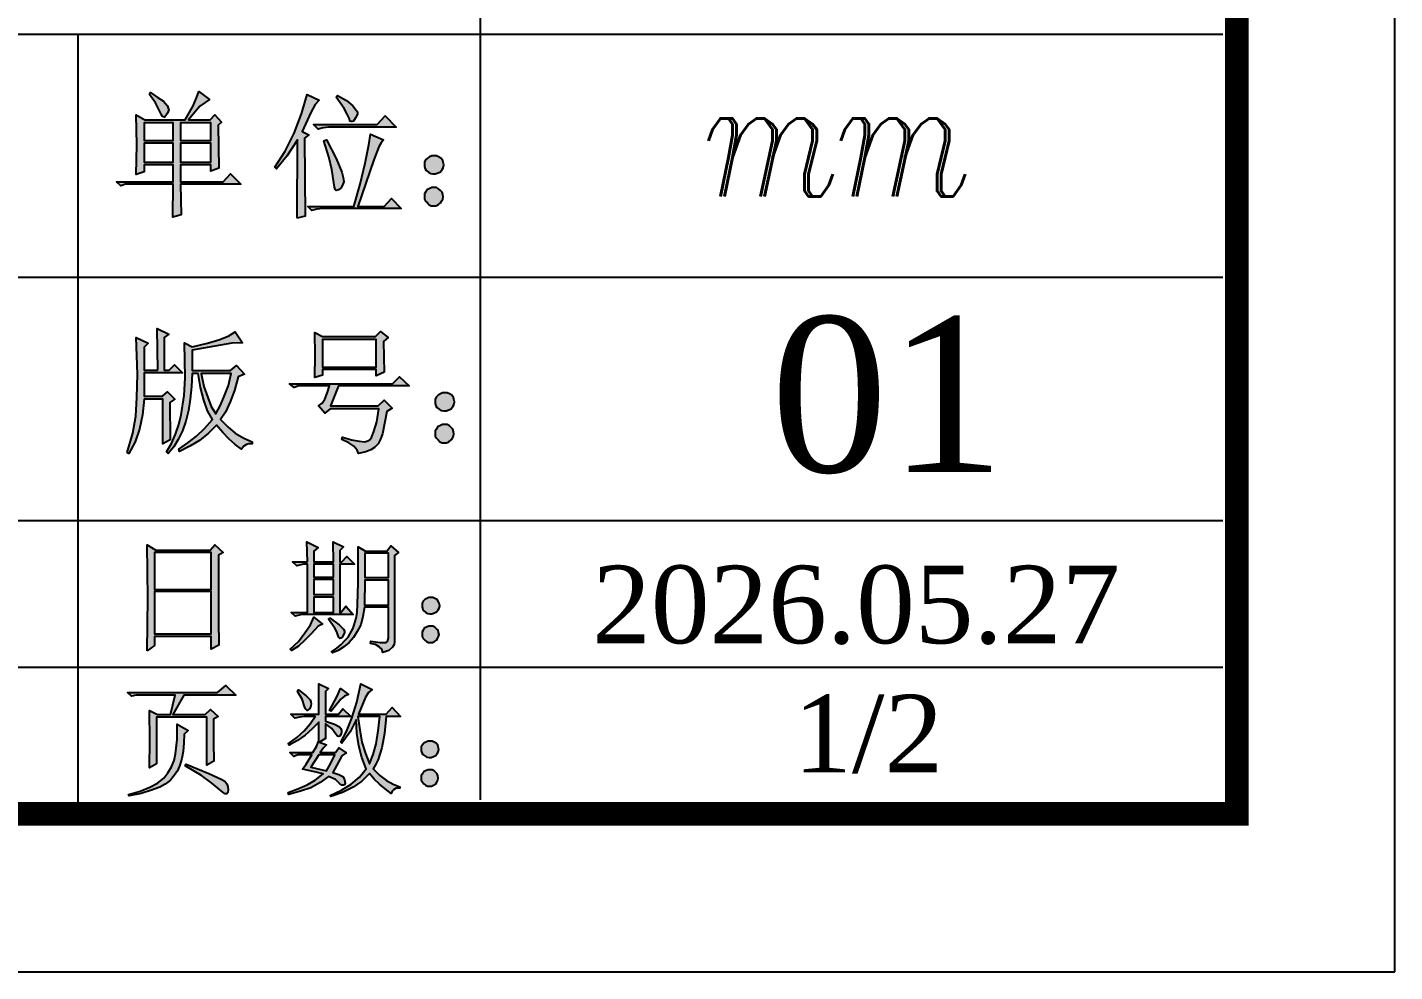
# Model space of a CAD drawing. Header units: inches. Extents: x 782 to 1065, y -130 to 27.
# Drawn here: x 905.37 to 920.26, y -129.82 to -119.54 of the extents above; entities that cross this region are included whole.
import ezdxf

# ---------------------------------------------------------------- set-up
doc = ezdxf.new("R2010")
doc.units = ezdxf.units.IN
doc.header["$LTSCALE"] = 3
doc.header["$MEASUREMENT"] = 0
doc.layers.add('K', color=92, linetype='Continuous')
doc.styles.add('ITALICC', font='italicc', dxfattribs={"width": 0.8, "height": 1})
doc.styles.get("Standard").update_dxf_attribs({"font": 'romant.shx'})

msp = doc.modelspace()

# ---------------------------------------------------------------- hatches: boundary and pattern name
at = {"layer": 'K'}
h = msp.add_hatch(color=256, dxfattribs=at)
h.paths.add_polyline_path([(906.696, -120.266), (906.708, -120.247), (906.782, -120.297), (906.851, -120.34), (906.894, -120.39), (906.9, -120.415), (906.906, -120.433), (906.894, -120.47), (906.869, -120.508), (906.857, -120.514), (906.838, -120.508), (906.826, -120.483), (906.807, -120.446), (906.764, -120.359)], flags=17)
h.paths.add_polyline_path([(907.036, -120.799), (907.036, -121.003), (907.365, -121.003), (907.365, -120.799)], flags=16)
h.paths.add_polyline_path([(906.64, -120.799), (906.64, -121.003), (906.956, -121.003), (906.956, -120.799)], flags=16)
h.paths.add_polyline_path([(907.036, -121.245), (907.043, -121.579), (906.95, -121.604), (906.956, -121.245), (906.435, -121.245), (906.386, -121.263), (906.336, -121.22), (906.956, -121.22), (906.956, -121.034), (906.64, -121.034), (906.64, -121.109), (906.553, -121.139), (906.559, -120.817), (906.553, -120.489), (906.646, -120.545), (907.086, -120.545), (907.173, -120.39), (907.21, -120.303), (907.235, -120.235), (907.352, -120.322), (907.303, -120.353), (907.247, -120.396), (907.123, -120.545), (907.358, -120.545), (907.408, -120.489), (907.482, -120.57), (907.445, -120.601), (907.451, -121.071), (907.365, -121.102), (907.365, -121.034), (907.036, -121.034), (907.036, -121.22), (907.501, -121.22), (907.581, -121.133), (907.693, -121.245)])
h.paths.add_polyline_path([(907.036, -120.576), (907.036, -120.768), (907.365, -120.768), (907.365, -120.576)], flags=16)
h.paths.add_polyline_path([(906.64, -120.576), (906.64, -120.768), (906.956, -120.768), (906.956, -120.576)], flags=16)
h = msp.add_hatch(color=256, dxfattribs=at)
h.paths.add_polyline_path([(908.731, -120.297), (908.744, -120.278), (908.843, -120.334), (908.911, -120.39), (908.948, -120.439), (908.961, -120.458), (908.961, -120.483), (908.942, -120.52), (908.917, -120.557), (908.905, -120.563), (908.892, -120.563), (908.88, -120.557), (908.874, -120.532), (908.849, -120.483), (908.818, -120.421)])
h.paths.add_polyline_path([(909.902, -121.034), (909.896, -121.003), (909.89, -120.985), (909.871, -120.96), (909.846, -120.947), (909.822, -120.935), (909.797, -120.935), (909.772, -120.935), (909.747, -120.947), (909.723, -120.96), (909.704, -120.978), (909.692, -121.003), (909.692, -121.028), (909.692, -121.053), (909.698, -121.078), (909.71, -121.096), (909.735, -121.115), (909.76, -121.127), (909.784, -121.133), (909.809, -121.133), (909.84, -121.121), (909.865, -121.109), (909.884, -121.084), (909.896, -121.065)])
h.paths.add_polyline_path([(909.896, -121.381), (909.89, -121.356), (909.884, -121.332), (909.865, -121.313), (909.846, -121.294), (909.822, -121.282), (909.797, -121.282), (909.772, -121.282), (909.741, -121.294), (909.716, -121.307), (909.704, -121.332), (909.692, -121.35), (909.692, -121.381), (909.692, -121.406), (909.704, -121.431), (909.723, -121.449), (909.741, -121.468), (909.766, -121.48), (909.791, -121.48), (909.815, -121.48), (909.84, -121.468), (909.865, -121.449), (909.877, -121.431), (909.89, -121.406)])
h.paths.add_polyline_path([(909.103, -120.7), (909.246, -120.762), (909.221, -120.793), (909.196, -120.836), (909.14, -120.978), (908.967, -121.486), (909.252, -121.486), (909.332, -121.4), (909.438, -121.511), (908.583, -121.511), (908.521, -121.517), (908.465, -121.53), (908.422, -121.486), (908.923, -121.486), (908.992, -121.245), (909.047, -121.016), (909.084, -120.817)])
h.paths.add_polyline_path([(908.595, -120.774), (908.626, -120.762), (908.731, -120.966), (908.793, -121.115), (908.806, -121.17), (908.812, -121.22), (908.799, -121.257), (908.781, -121.288), (908.756, -121.307), (908.731, -121.313), (908.719, -121.301), (908.713, -121.276), (908.682, -121.084), (908.651, -120.947)], flags=17)
h.paths.add_polyline_path([(908.484, -120.594), (909.177, -120.594), (909.264, -120.501), (909.382, -120.625), (908.645, -120.625), (908.589, -120.632), (908.533, -120.644)])
h.paths.add_polyline_path([(908.304, -121.616), (908.31, -120.762), (908.192, -120.941), (908.081, -121.078), (908.062, -121.059), (908.174, -120.885), (908.273, -120.687), (908.353, -120.477), (908.415, -120.266), (908.545, -120.328), (908.502, -120.378), (908.453, -120.464), (908.36, -120.669), (908.434, -120.706), (908.384, -120.743), (908.391, -121.592)])
h = msp.add_hatch(color=256, dxfattribs=at)
h.paths.add_polyline_path([(907.259, -123.306), (907.29, -123.449), (907.333, -123.567), (907.37, -123.666), (907.42, -123.746), (907.47, -123.653), (907.513, -123.548), (907.556, -123.437), (907.587, -123.306)], flags=16)
h.paths.add_polyline_path([(906.788, -123.269), (906.782, -122.817), (906.906, -122.879), (906.856, -122.916), (906.856, -123.269), (906.912, -123.269), (906.968, -123.214), (907.055, -123.3), (906.639, -123.3), (906.639, -123.554), (906.838, -123.554), (906.893, -123.505), (906.974, -123.585), (906.918, -123.622), (906.924, -124.031), (906.844, -124.075), (906.844, -123.585), (906.639, -123.585), (906.621, -123.759), (906.59, -123.914), (906.54, -124.05), (906.472, -124.18), (906.454, -124.168), (906.516, -123.957), (906.547, -123.771), (906.559, -123.567), (906.565, -123.313), (906.553, -122.916), (906.683, -122.978), (906.639, -123.021), (906.639, -123.269)])
h.paths.add_polyline_path([(907.662, -123.344), (907.624, -123.492), (907.575, -123.616), (907.525, -123.728), (907.47, -123.808), (907.55, -123.889), (907.631, -123.957), (907.724, -124.013), (907.816, -124.05), (907.816, -124.075), (907.779, -124.075), (907.755, -124.081), (907.724, -124.099), (907.699, -124.13), (907.631, -124.081), (907.562, -124.019), (907.494, -123.951), (907.426, -123.87), (907.339, -123.957), (907.24, -124.037), (907.135, -124.099), (907.024, -124.155), (907.017, -124.13), (907.116, -124.062), (907.209, -123.988), (907.296, -123.907), (907.383, -123.808), (907.327, -123.715), (907.29, -123.598), (907.253, -123.461), (907.228, -123.306), (907.16, -123.306), (907.154, -123.449), (907.141, -123.585), (907.123, -123.709), (907.092, -123.827), (907.055, -123.932), (907.011, -124.025), (906.962, -124.106), (906.9, -124.18), (906.881, -124.161), (906.937, -124.068), (906.98, -123.969), (907.017, -123.864), (907.042, -123.759), (907.073, -123.548), (907.085, -123.356), (907.079, -122.972), (907.16, -123.015), (907.327, -122.978), (907.463, -122.935), (907.562, -122.898), (907.631, -122.854), (907.711, -122.972), (907.593, -122.978), (907.16, -123.052), (907.16, -123.275), (907.581, -123.275), (907.643, -123.22), (907.73, -123.313)])
h = msp.add_hatch(color=256, dxfattribs=at)
h.paths.add_polyline_path([(910.019, -123.616), (910.013, -123.585), (910.007, -123.567), (909.988, -123.542), (909.964, -123.529), (909.939, -123.517), (909.914, -123.517), (909.889, -123.517), (909.865, -123.529), (909.84, -123.542), (909.821, -123.56), (909.809, -123.585), (909.809, -123.61), (909.809, -123.635), (909.815, -123.66), (909.827, -123.678), (909.852, -123.697), (909.877, -123.709), (909.902, -123.715), (909.927, -123.715), (909.958, -123.703), (909.982, -123.691), (910.001, -123.666), (910.013, -123.647)])
h.paths.add_polyline_path([(910.013, -123.963), (910.007, -123.938), (910.001, -123.914), (909.982, -123.895), (909.964, -123.876), (909.939, -123.864), (909.914, -123.864), (909.889, -123.864), (909.858, -123.876), (909.834, -123.889), (909.821, -123.914), (909.809, -123.932), (909.809, -123.963), (909.809, -123.988), (909.821, -124.013), (909.84, -124.031), (909.858, -124.05), (909.883, -124.062), (909.908, -124.062), (909.933, -124.062), (909.958, -124.05), (909.982, -124.031), (909.995, -124.013), (910.007, -123.988)])
h.paths.add_polyline_path([(908.582, -122.935), (908.582, -123.238), (909.165, -123.238), (909.165, -122.935)], flags=16)
h.paths.add_polyline_path([(909.282, -123.722), (909.233, -123.963), (909.208, -124.031), (909.189, -124.075), (909.146, -124.112), (909.109, -124.137), (909.053, -124.161), (908.973, -124.18), (908.96, -124.143), (908.923, -124.099), (908.867, -124.062), (908.793, -124.025), (908.799, -124), (908.898, -124.031), (908.979, -124.044), (909.041, -124.05), (909.084, -124.037), (909.096, -124.031), (909.115, -124.006), (909.14, -123.938), (909.171, -123.833), (909.196, -123.691), (908.663, -123.691), (908.607, -123.74), (908.539, -123.66), (908.576, -123.629), (908.607, -123.585), (908.632, -123.523), (908.657, -123.443), (908.322, -123.443), (908.272, -123.461), (908.223, -123.418), (909.344, -123.418), (909.419, -123.344), (909.524, -123.443), (908.756, -123.443), (908.669, -123.66), (909.189, -123.66), (909.251, -123.598), (909.338, -123.684)])
h.paths.add_polyline_path([(909.245, -122.96), (909.251, -123.294), (909.165, -123.331), (909.165, -123.263), (908.582, -123.263), (908.582, -123.325), (908.496, -123.35), (908.502, -123.108), (908.496, -122.86), (908.582, -122.904), (909.158, -122.904), (909.214, -122.848), (909.295, -122.916)])
h = msp.add_hatch(color=256, dxfattribs=at)
h.paths.add_polyline_path([(906.751, -125.258), (906.751, -125.659), (907.37, -125.659), (907.37, -125.258)], flags=16)
h.paths.add_polyline_path([(906.673, -126.328), (906.678, -125.754), (906.673, -125.174), (906.767, -125.23), (907.358, -125.23), (907.409, -125.174), (907.498, -125.258), (907.448, -125.286), (907.448, -125.994), (907.453, -126.267), (907.37, -126.312), (907.37, -126.172), (906.751, -126.172), (906.751, -126.272)])
h.paths.add_polyline_path([(906.751, -125.681), (906.751, -126.144), (907.37, -126.144), (907.37, -125.681)], flags=16)
h = msp.add_hatch(color=256, dxfattribs=at)
h.paths.add_polyline_path([(909.043, -125.559), (909.037, -125.832), (909.299, -125.832), (909.299, -125.559)], flags=16)
h.paths.add_polyline_path([(909.043, -125.263), (909.043, -125.531), (909.299, -125.531), (909.299, -125.263)], flags=16)
h.paths.add_polyline_path([(908.485, -125.553), (908.485, -125.715), (908.702, -125.715), (908.702, -125.553)], flags=16)
h.paths.add_polyline_path([(908.485, -125.386), (908.485, -125.525), (908.702, -125.525), (908.702, -125.386)], flags=17)
h.paths.add_polyline_path([(909.851, -126.15), (909.845, -126.128), (909.84, -126.105), (909.823, -126.088), (909.806, -126.072), (909.784, -126.061), (909.762, -126.061), (909.739, -126.061), (909.712, -126.072), (909.689, -126.083), (909.678, -126.105), (909.667, -126.122), (909.667, -126.15), (909.667, -126.172), (909.678, -126.194), (909.695, -126.211), (909.712, -126.228), (909.734, -126.239), (909.756, -126.239), (909.778, -126.239), (909.801, -126.228), (909.823, -126.211), (909.834, -126.194), (909.845, -126.172)])
h.paths.add_polyline_path([(908.663, -125.971), (908.764, -126.044), (908.808, -126.094), (908.819, -126.111), (908.819, -126.133), (908.797, -126.178), (908.78, -126.189), (908.769, -126.194), (908.758, -126.183), (908.747, -126.155), (908.736, -126.122), (908.714, -126.083), (908.647, -125.983)])
h.paths.add_polyline_path([(909.857, -125.838), (909.851, -125.81), (909.845, -125.793), (909.829, -125.771), (909.806, -125.76), (909.784, -125.748), (909.762, -125.748), (909.739, -125.748), (909.717, -125.76), (909.695, -125.771), (909.678, -125.787), (909.667, -125.81), (909.667, -125.832), (909.667, -125.854), (909.673, -125.877), (909.684, -125.893), (909.706, -125.91), (909.728, -125.921), (909.751, -125.927), (909.773, -125.927), (909.801, -125.916), (909.823, -125.905), (909.84, -125.882), (909.851, -125.865)])
h.paths.add_polyline_path([(909.109, -126.222), (909.21, -126.239), (909.266, -126.239), (909.277, -126.233), (909.288, -126.228), (909.299, -126.189), (909.299, -125.854), (909.037, -125.854), (909.02, -125.955), (908.998, -126.044), (908.959, -126.116), (908.92, -126.183), (908.87, -126.239), (908.814, -126.284), (908.753, -126.323), (908.691, -126.351), (908.68, -126.339), (908.736, -126.3), (908.786, -126.261), (908.825, -126.217), (908.859, -126.178), (908.914, -126.083), (908.948, -125.971), (908.959, -125.91), (908.964, -125.821), (908.97, -125.592), (908.97, -125.196), (909.048, -125.241), (909.282, -125.241), (909.327, -125.185), (909.41, -125.258), (909.366, -125.291), (909.366, -126.233), (909.36, -126.261), (909.344, -126.289), (909.305, -126.323), (909.238, -126.345), (909.226, -126.312), (909.199, -126.284), (909.16, -126.261), (909.104, -126.25)])
h.paths.add_polyline_path([(908.485, -125.743), (908.485, -125.91), (908.702, -125.91), (908.702, -125.743)], flags=16)
h.paths.add_polyline_path([(908.485, -125.96), (908.58, -126.038), (908.535, -126.061), (908.457, -126.144), (908.385, -126.217), (908.318, -126.278), (908.245, -126.323), (908.229, -126.312), (908.318, -126.228), (908.39, -126.133), (908.452, -126.044)])
h.paths.add_polyline_path([(908.418, -125.358), (908.412, -125.141), (908.535, -125.202), (908.485, -125.241), (908.485, -125.358), (908.702, -125.358), (908.697, -125.141), (908.808, -125.196), (908.769, -125.235), (908.769, -125.358), (908.792, -125.358), (908.847, -125.302), (908.931, -125.386), (908.769, -125.386), (908.769, -125.91), (908.78, -125.91), (908.836, -125.843), (908.914, -125.932), (908.357, -125.932), (908.284, -125.949), (908.24, -125.91), (908.418, -125.91), (908.418, -125.386), (908.373, -125.386), (908.301, -125.403), (908.256, -125.358)])
h = msp.add_hatch(color=256, dxfattribs=at)
h.paths.add_polyline_path([(907.098, -127.564), (907.343, -127.664), (907.477, -127.725), (907.516, -127.748), (907.538, -127.776), (907.55, -127.809), (907.555, -127.842), (907.55, -127.87), (907.538, -127.887), (907.522, -127.887), (907.499, -127.87), (907.377, -127.77), (907.265, -127.686), (907.087, -127.58)])
h.paths.add_polyline_path([(906.998, -127.129), (907.12, -127.196), (907.076, -127.235), (907.07, -127.33), (907.065, -127.424), (907.048, -127.502), (907.026, -127.575), (907.003, -127.636), (906.964, -127.686), (906.925, -127.737), (906.869, -127.781), (906.808, -127.815), (906.719, -127.848), (906.607, -127.882), (906.474, -127.909), (906.468, -127.893), (906.596, -127.859), (906.702, -127.815), (906.786, -127.77), (906.853, -127.714), (906.897, -127.658), (906.936, -127.592), (906.964, -127.525), (906.981, -127.452), (906.998, -127.296)])
h.paths.add_polyline_path([(906.457, -126.783), (907.438, -126.783), (907.527, -126.705), (907.639, -126.811), (907.07, -126.811), (906.953, -127.023), (907.304, -127.023), (907.36, -126.967), (907.444, -127.045), (907.393, -127.073), (907.393, -127.324), (907.399, -127.53), (907.321, -127.575), (907.321, -127.051), (906.775, -127.051), (906.775, -127.558), (906.697, -127.603), (906.702, -127.307), (906.697, -126.978), (906.786, -127.023), (906.925, -127.023), (906.975, -126.811), (906.607, -126.811), (906.552, -126.811), (906.501, -126.822)])
h = msp.add_hatch(color=256, dxfattribs=at)
h.paths.add_polyline_path([(909.847, -127.402), (909.841, -127.374), (909.836, -127.357), (909.819, -127.335), (909.797, -127.324), (909.775, -127.313), (909.752, -127.313), (909.73, -127.313), (909.708, -127.324), (909.685, -127.335), (909.669, -127.352), (909.657, -127.374), (909.657, -127.396), (909.657, -127.419), (909.663, -127.441), (909.674, -127.458), (909.696, -127.474), (909.719, -127.486), (909.741, -127.491), (909.763, -127.491), (909.791, -127.48), (909.814, -127.469), (909.83, -127.447), (909.841, -127.43)])
h.paths.add_polyline_path([(909.841, -127.714), (909.836, -127.692), (909.83, -127.67), (909.814, -127.653), (909.797, -127.636), (909.775, -127.625), (909.752, -127.625), (909.73, -127.625), (909.702, -127.636), (909.68, -127.647), (909.669, -127.67), (909.657, -127.686), (909.657, -127.714), (909.657, -127.737), (909.669, -127.759), (909.685, -127.776), (909.702, -127.792), (909.724, -127.803), (909.747, -127.803), (909.769, -127.803), (909.791, -127.792), (909.814, -127.776), (909.825, -127.759), (909.836, -127.737)])
h.paths.add_polyline_path([(909, -126.688), (909.122, -126.75), (909.083, -126.783), (909.05, -126.833), (908.972, -127.017), (909.273, -127.017), (909.34, -126.945), (909.429, -127.045), (909.273, -127.045), (909.256, -127.229), (909.228, -127.385), (909.189, -127.514), (909.161, -127.564), (909.133, -127.614), (909.206, -127.686), (909.278, -127.742), (909.351, -127.781), (909.423, -127.809), (909.423, -127.826), (909.384, -127.826), (909.356, -127.842), (909.34, -127.859), (909.328, -127.882), (909.262, -127.831), (909.2, -127.781), (909.145, -127.725), (909.094, -127.664), (909.011, -127.748), (908.916, -127.815), (908.799, -127.87), (908.671, -127.915), (908.665, -127.904), (908.788, -127.848), (908.894, -127.781), (908.983, -127.703), (909.055, -127.614), (909.011, -127.491), (908.977, -127.363), (908.955, -127.224), (908.949, -127.079), (908.882, -127.212), (908.793, -127.335), (908.782, -127.324), (908.843, -127.207), (908.899, -127.062), (908.955, -126.889)])
h.paths.add_polyline_path([(908.966, -127.045), (908.988, -127.19), (909.011, -127.324), (909.05, -127.447), (909.094, -127.558), (909.133, -127.458), (909.167, -127.341), (909.189, -127.201), (909.206, -127.045)], flags=17)
h.paths.add_polyline_path([(908.777, -126.739), (908.866, -126.805), (908.821, -126.822), (908.782, -126.856), (908.676, -126.984), (908.659, -126.978), (908.737, -126.828)], flags=17)
h.paths.add_polyline_path([(908.319, -126.755), (908.403, -126.817), (908.448, -126.861), (908.453, -126.884), (908.459, -126.906), (908.453, -126.928), (908.442, -126.956), (908.425, -126.973), (908.414, -126.978), (908.397, -126.962), (908.386, -126.934), (908.358, -126.856), (908.308, -126.772)], flags=17)
h.paths.add_polyline_path([(908.542, -126.688), (908.648, -126.739), (908.615, -126.772), (908.615, -127.017), (908.754, -127.017), (908.804, -126.962), (908.888, -127.045), (908.615, -127.045), (908.615, -127.095), (908.71, -127.129), (908.765, -127.157), (908.782, -127.173), (908.788, -127.196), (908.788, -127.218), (908.782, -127.24), (908.771, -127.257), (908.76, -127.263), (908.743, -127.257), (908.726, -127.235), (908.682, -127.173), (908.615, -127.123), (908.615, -127.285), (908.548, -127.324), (908.626, -127.352), (908.593, -127.385), (908.554, -127.435), (908.721, -127.435), (908.76, -127.385), (908.838, -127.441), (908.793, -127.474), (908.737, -127.575), (908.693, -127.653), (908.76, -127.675), (908.804, -127.698), (908.821, -127.731), (908.827, -127.77), (908.821, -127.787), (908.81, -127.792), (908.793, -127.792), (908.771, -127.776), (908.721, -127.731), (908.648, -127.698), (908.554, -127.764), (908.453, -127.82), (908.342, -127.859), (908.213, -127.893), (908.208, -127.87), (908.314, -127.831), (908.414, -127.787), (908.503, -127.737), (908.587, -127.67), (908.481, -127.642), (908.364, -127.619), (908.403, -127.564), (908.464, -127.463), (908.314, -127.463), (908.269, -127.48), (908.225, -127.435), (908.475, -127.435), (908.514, -127.369), (908.537, -127.318), (908.542, -127.324), (908.542, -127.107), (908.47, -127.179), (908.392, -127.246), (908.308, -127.307), (908.219, -127.357), (908.208, -127.341), (908.303, -127.274), (908.381, -127.201), (908.448, -127.123), (908.503, -127.045), (908.381, -127.045), (908.33, -127.051), (908.28, -127.062), (908.236, -127.017), (908.542, -127.017)])
h.paths.add_polyline_path([(908.542, -127.463), (908.453, -127.597), (908.626, -127.636), (908.671, -127.553), (908.715, -127.463)], flags=16)

# ---------------------------------------------------------------- linework, layer by layer
msp.add_lwpolyline([(782.256, -129.824), (920.257, -129.824), (920.257, -32.181), (782.256, -32.181)], close=True, dxfattribs=at)
msp.add_lwpolyline([(782.256, -129.824), (920.257, -129.824), (920.257, -32.181), (782.256, -32.181)], close=True, dxfattribs=at)
at = {"layer": 'K', "const_width": 0.258}
msp.add_lwpolyline([(918.537, -128.104), (918.537, -33.901), (783.975, -33.901), (783.975, -128.104)], close=True, dxfattribs=at)
at = {"layer": 'K', "linetype": 'ByBlock'}
for points in [[(910.301, -127.953), (910.301, -114.438)], [(878.536, -119.61), (887.21, -119.61), (918.386, -119.61)], [(905.92, -127.974), (905.92, -119.61)], [(878.536, -122.258), (887.21, -122.258), (918.386, -122.258)], [(878.591, -124.907), (918.386, -124.907)], [(878.591, -126.506), (918.386, -126.506)]]:
    msp.add_lwpolyline(points, dxfattribs=at)
for points in [[(907.036, -121.245), (907.036, -121.245), (907.043, -121.579), (906.95, -121.604), (906.956, -121.245), (906.435, -121.245), (906.386, -121.263), (906.336, -121.22), (906.956, -121.22), (906.956, -121.034), (906.64, -121.034), (906.64, -121.109), (906.553, -121.139), (906.559, -120.817), (906.553, -120.489), (906.646, -120.545), (907.086, -120.545), (907.173, -120.39), (907.21, -120.303), (907.235, -120.235), (907.352, -120.322), (907.303, -120.353), (907.247, -120.396), (907.123, -120.545), (907.358, -120.545), (907.408, -120.489), (907.482, -120.57), (907.445, -120.601), (907.451, -121.071), (907.365, -121.102), (907.365, -121.034), (907.036, -121.034), (907.036, -121.22), (907.501, -121.22), (907.581, -121.133), (907.693, -121.245)], [(906.696, -120.266), (906.696, -120.266), (906.708, -120.247), (906.782, -120.297), (906.851, -120.34), (906.894, -120.39), (906.9, -120.415), (906.906, -120.433), (906.894, -120.47), (906.869, -120.508), (906.857, -120.514), (906.838, -120.508), (906.826, -120.483), (906.807, -120.446), (906.764, -120.359)], [(908.304, -121.616), (908.304, -121.616), (908.31, -120.762), (908.192, -120.941), (908.081, -121.078), (908.062, -121.059), (908.174, -120.885), (908.273, -120.687), (908.353, -120.477), (908.415, -120.266), (908.545, -120.328), (908.502, -120.378), (908.453, -120.464), (908.36, -120.669), (908.434, -120.706), (908.384, -120.743), (908.391, -121.592)], [(908.731, -120.297), (908.731, -120.297), (908.744, -120.278), (908.843, -120.334), (908.911, -120.39), (908.948, -120.439), (908.961, -120.458), (908.961, -120.483), (908.942, -120.52), (908.917, -120.557), (908.905, -120.563), (908.892, -120.563), (908.88, -120.557), (908.874, -120.532), (908.849, -120.483), (908.818, -120.421)], [(906.64, -120.576), (906.64, -120.576), (906.64, -120.768), (906.956, -120.768), (906.956, -120.576)], [(907.036, -120.576), (907.036, -120.576), (907.036, -120.768), (907.365, -120.768), (907.365, -120.576)], [(908.484, -120.594), (908.484, -120.594), (909.177, -120.594), (909.264, -120.501), (909.382, -120.625), (908.645, -120.625), (908.589, -120.632), (908.533, -120.644)], [(909.103, -120.7), (909.103, -120.7), (909.246, -120.762), (909.221, -120.793), (909.196, -120.836), (909.14, -120.978), (908.967, -121.486), (909.252, -121.486), (909.332, -121.4), (909.438, -121.511), (908.583, -121.511), (908.521, -121.517), (908.465, -121.53), (908.422, -121.486), (908.923, -121.486), (908.992, -121.245), (909.047, -121.016), (909.084, -120.817)], [(906.64, -120.799), (906.64, -120.799), (906.64, -121.003), (906.956, -121.003), (906.956, -120.799)], [(907.036, -120.799), (907.036, -120.799), (907.036, -121.003), (907.365, -121.003), (907.365, -120.799)], [(908.595, -120.774), (908.595, -120.774), (908.626, -120.762), (908.731, -120.966), (908.793, -121.115), (908.806, -121.17), (908.812, -121.22), (908.799, -121.257), (908.781, -121.288), (908.756, -121.307), (908.731, -121.313), (908.719, -121.301), (908.713, -121.276), (908.682, -121.084), (908.651, -120.947)], [(909.902, -121.034), (909.902, -121.034), (909.896, -121.003), (909.89, -120.985), (909.871, -120.96), (909.846, -120.947), (909.822, -120.935), (909.797, -120.935), (909.772, -120.935), (909.747, -120.947), (909.723, -120.96), (909.704, -120.978), (909.692, -121.003), (909.692, -121.028), (909.692, -121.053), (909.698, -121.078), (909.71, -121.096), (909.735, -121.115), (909.76, -121.127), (909.784, -121.133), (909.809, -121.133), (909.84, -121.121), (909.865, -121.109), (909.884, -121.084), (909.896, -121.065)], [(909.896, -121.381), (909.896, -121.381), (909.89, -121.356), (909.884, -121.332), (909.865, -121.313), (909.846, -121.294), (909.822, -121.282), (909.797, -121.282), (909.772, -121.282), (909.741, -121.294), (909.716, -121.307), (909.704, -121.332), (909.692, -121.35), (909.692, -121.381), (909.692, -121.406), (909.704, -121.431), (909.723, -121.449), (909.741, -121.468), (909.766, -121.48), (909.791, -121.48), (909.815, -121.48), (909.84, -121.468), (909.865, -121.449), (909.877, -121.431), (909.89, -121.406)], [(906.788, -123.269), (906.788, -123.269), (906.782, -122.817), (906.906, -122.879), (906.856, -122.916), (906.856, -123.269), (906.912, -123.269), (906.968, -123.214), (907.055, -123.3), (906.639, -123.3), (906.639, -123.554), (906.838, -123.554), (906.893, -123.505), (906.974, -123.585), (906.918, -123.622), (906.924, -124.031), (906.844, -124.075), (906.844, -123.585), (906.639, -123.585), (906.621, -123.759), (906.59, -123.914), (906.54, -124.05), (906.472, -124.18), (906.454, -124.168), (906.516, -123.957), (906.547, -123.771), (906.559, -123.567), (906.565, -123.313), (906.553, -122.916), (906.683, -122.978), (906.639, -123.021), (906.639, -123.269)], [(907.662, -123.344), (907.662, -123.344), (907.624, -123.492), (907.575, -123.616), (907.525, -123.728), (907.47, -123.808), (907.55, -123.889), (907.631, -123.957), (907.724, -124.013), (907.816, -124.05), (907.816, -124.075), (907.779, -124.075), (907.755, -124.081), (907.724, -124.099), (907.699, -124.13), (907.631, -124.081), (907.562, -124.019), (907.494, -123.951), (907.426, -123.87), (907.339, -123.957), (907.24, -124.037), (907.135, -124.099), (907.024, -124.155), (907.017, -124.13), (907.116, -124.062), (907.209, -123.988), (907.296, -123.907), (907.383, -123.808), (907.327, -123.715), (907.29, -123.598), (907.253, -123.461), (907.228, -123.306), (907.16, -123.306), (907.154, -123.449), (907.141, -123.585), (907.123, -123.709), (907.092, -123.827), (907.055, -123.932), (907.011, -124.025), (906.962, -124.106), (906.9, -124.18), (906.881, -124.161), (906.937, -124.068), (906.98, -123.969), (907.017, -123.864), (907.042, -123.759), (907.073, -123.548), (907.085, -123.356), (907.079, -122.972), (907.16, -123.015), (907.327, -122.978), (907.463, -122.935), (907.562, -122.898), (907.631, -122.854), (907.711, -122.972), (907.593, -122.978), (907.16, -123.052), (907.16, -123.275), (907.581, -123.275), (907.643, -123.22), (907.73, -123.313)], [(909.245, -122.96), (909.245, -122.96), (909.251, -123.294), (909.165, -123.331), (909.165, -123.263), (908.582, -123.263), (908.582, -123.325), (908.496, -123.35), (908.502, -123.108), (908.496, -122.86), (908.582, -122.904), (909.158, -122.904), (909.214, -122.848), (909.295, -122.916)], [(908.582, -122.935), (908.582, -122.935), (908.582, -123.238), (909.165, -123.238), (909.165, -122.935)], [(907.259, -123.306), (907.259, -123.306), (907.29, -123.449), (907.333, -123.567), (907.37, -123.666), (907.42, -123.746), (907.47, -123.653), (907.513, -123.548), (907.556, -123.437), (907.587, -123.306)], [(909.282, -123.722), (909.282, -123.722), (909.233, -123.963), (909.208, -124.031), (909.189, -124.075), (909.146, -124.112), (909.109, -124.137), (909.053, -124.161), (908.973, -124.18), (908.96, -124.143), (908.923, -124.099), (908.867, -124.062), (908.793, -124.025), (908.799, -124), (908.898, -124.031), (908.979, -124.044), (909.041, -124.05), (909.084, -124.037), (909.096, -124.031), (909.115, -124.006), (909.14, -123.938), (909.171, -123.833), (909.196, -123.691), (908.663, -123.691), (908.607, -123.74), (908.539, -123.66), (908.576, -123.629), (908.607, -123.585), (908.632, -123.523), (908.657, -123.443), (908.322, -123.443), (908.272, -123.461), (908.223, -123.418), (909.344, -123.418), (909.419, -123.344), (909.524, -123.443), (908.756, -123.443), (908.669, -123.66), (909.189, -123.66), (909.251, -123.598), (909.338, -123.684)], [(910.019, -123.616), (910.019, -123.616), (910.013, -123.585), (910.007, -123.567), (909.988, -123.542), (909.964, -123.529), (909.939, -123.517), (909.914, -123.517), (909.889, -123.517), (909.865, -123.529), (909.84, -123.542), (909.821, -123.56), (909.809, -123.585), (909.809, -123.61), (909.809, -123.635), (909.815, -123.66), (909.827, -123.678), (909.852, -123.697), (909.877, -123.709), (909.902, -123.715), (909.927, -123.715), (909.958, -123.703), (909.982, -123.691), (910.001, -123.666), (910.013, -123.647)], [(910.013, -123.963), (910.013, -123.963), (910.007, -123.938), (910.001, -123.914), (909.982, -123.895), (909.964, -123.876), (909.939, -123.864), (909.914, -123.864), (909.889, -123.864), (909.858, -123.876), (909.834, -123.889), (909.821, -123.914), (909.809, -123.932), (909.809, -123.963), (909.809, -123.988), (909.821, -124.013), (909.84, -124.031), (909.858, -124.05), (909.883, -124.062), (909.908, -124.062), (909.933, -124.062), (909.958, -124.05), (909.982, -124.031), (909.995, -124.013), (910.007, -123.988)], [(906.673, -126.328), (906.673, -126.328), (906.678, -125.754), (906.673, -125.174), (906.767, -125.23), (907.358, -125.23), (907.409, -125.174), (907.498, -125.258), (907.448, -125.286), (907.448, -125.994), (907.453, -126.267), (907.37, -126.312), (907.37, -126.172), (906.751, -126.172), (906.751, -126.272)], [(908.418, -125.358), (908.418, -125.358), (908.412, -125.141), (908.535, -125.202), (908.485, -125.241), (908.485, -125.358), (908.702, -125.358), (908.697, -125.141), (908.808, -125.196), (908.769, -125.235), (908.769, -125.358), (908.792, -125.358), (908.847, -125.302), (908.931, -125.386), (908.769, -125.386), (908.769, -125.91), (908.78, -125.91), (908.836, -125.843), (908.914, -125.932), (908.357, -125.932), (908.284, -125.949), (908.24, -125.91), (908.418, -125.91), (908.418, -125.386), (908.373, -125.386), (908.301, -125.403), (908.256, -125.358)], [(909.109, -126.222), (909.109, -126.222), (909.21, -126.239), (909.266, -126.239), (909.277, -126.233), (909.288, -126.228), (909.299, -126.189), (909.299, -125.854), (909.037, -125.854), (909.02, -125.955), (908.998, -126.044), (908.959, -126.116), (908.92, -126.183), (908.87, -126.239), (908.814, -126.284), (908.753, -126.323), (908.691, -126.351), (908.68, -126.339), (908.736, -126.3), (908.786, -126.261), (908.825, -126.217), (908.859, -126.178), (908.914, -126.083), (908.948, -125.971), (908.959, -125.91), (908.964, -125.821), (908.97, -125.592), (908.97, -125.196), (909.048, -125.241), (909.282, -125.241), (909.327, -125.185), (909.41, -125.258), (909.366, -125.291), (909.366, -126.233), (909.36, -126.261), (909.344, -126.289), (909.305, -126.323), (909.238, -126.345), (909.226, -126.312), (909.199, -126.284), (909.16, -126.261), (909.104, -126.25)], [(906.751, -125.258), (906.751, -125.258), (906.751, -125.659), (907.37, -125.659), (907.37, -125.258)], [(909.043, -125.263), (909.043, -125.263), (909.043, -125.531), (909.299, -125.531), (909.299, -125.263)], [(908.485, -125.386), (908.485, -125.386), (908.485, -125.525), (908.702, -125.525), (908.702, -125.386)], [(908.485, -125.553), (908.485, -125.553), (908.485, -125.715), (908.702, -125.715), (908.702, -125.553)], [(909.043, -125.559), (909.043, -125.559), (909.037, -125.832), (909.299, -125.832), (909.299, -125.559)], [(906.751, -125.681), (906.751, -125.681), (906.751, -126.144), (907.37, -126.144), (907.37, -125.681)], [(908.485, -125.743), (908.485, -125.743), (908.485, -125.91), (908.702, -125.91), (908.702, -125.743)], [(909.857, -125.838), (909.857, -125.838), (909.851, -125.81), (909.845, -125.793), (909.829, -125.771), (909.806, -125.76), (909.784, -125.748), (909.762, -125.748), (909.739, -125.748), (909.717, -125.76), (909.695, -125.771), (909.678, -125.787), (909.667, -125.81), (909.667, -125.832), (909.667, -125.854), (909.673, -125.877), (909.684, -125.893), (909.706, -125.91), (909.728, -125.921), (909.751, -125.927), (909.773, -125.927), (909.801, -125.916), (909.823, -125.905), (909.84, -125.882), (909.851, -125.865)], [(908.485, -125.96), (908.485, -125.96), (908.58, -126.038), (908.535, -126.061), (908.457, -126.144), (908.385, -126.217), (908.318, -126.278), (908.245, -126.323), (908.229, -126.312), (908.318, -126.228), (908.39, -126.133), (908.452, -126.044)], [(908.663, -125.971), (908.663, -125.971), (908.764, -126.044), (908.808, -126.094), (908.819, -126.111), (908.819, -126.133), (908.797, -126.178), (908.78, -126.189), (908.769, -126.194), (908.758, -126.183), (908.747, -126.155), (908.736, -126.122), (908.714, -126.083), (908.647, -125.983)], [(909.851, -126.15), (909.851, -126.15), (909.845, -126.128), (909.84, -126.105), (909.823, -126.088), (909.806, -126.072), (909.784, -126.061), (909.762, -126.061), (909.739, -126.061), (909.712, -126.072), (909.689, -126.083), (909.678, -126.105), (909.667, -126.122), (909.667, -126.15), (909.667, -126.172), (909.678, -126.194), (909.695, -126.211), (909.712, -126.228), (909.734, -126.239), (909.756, -126.239), (909.778, -126.239), (909.801, -126.228), (909.823, -126.211), (909.834, -126.194), (909.845, -126.172)], [(906.457, -126.783), (906.457, -126.783), (907.438, -126.783), (907.527, -126.705), (907.639, -126.811), (907.07, -126.811), (906.953, -127.023), (907.304, -127.023), (907.36, -126.967), (907.444, -127.045), (907.393, -127.073), (907.393, -127.324), (907.399, -127.53), (907.321, -127.575), (907.321, -127.051), (906.775, -127.051), (906.775, -127.558), (906.697, -127.603), (906.702, -127.307), (906.697, -126.978), (906.786, -127.023), (906.925, -127.023), (906.975, -126.811), (906.607, -126.811), (906.552, -126.811), (906.501, -126.822)], [(908.542, -126.688), (908.542, -126.688), (908.648, -126.739), (908.615, -126.772), (908.615, -127.017), (908.754, -127.017), (908.804, -126.962), (908.888, -127.045), (908.615, -127.045), (908.615, -127.095), (908.71, -127.129), (908.765, -127.157), (908.782, -127.173), (908.788, -127.196), (908.788, -127.218), (908.782, -127.24), (908.771, -127.257), (908.76, -127.263), (908.743, -127.257), (908.726, -127.235), (908.682, -127.173), (908.615, -127.123), (908.615, -127.285), (908.548, -127.324), (908.626, -127.352), (908.593, -127.385), (908.554, -127.435), (908.721, -127.435), (908.76, -127.385), (908.838, -127.441), (908.793, -127.474), (908.737, -127.575), (908.693, -127.653), (908.76, -127.675), (908.804, -127.698), (908.821, -127.731), (908.827, -127.77), (908.821, -127.787), (908.81, -127.792), (908.793, -127.792), (908.771, -127.776), (908.721, -127.731), (908.648, -127.698), (908.554, -127.764), (908.453, -127.82), (908.342, -127.859), (908.213, -127.893), (908.208, -127.87), (908.314, -127.831), (908.414, -127.787), (908.503, -127.737), (908.587, -127.67), (908.481, -127.642), (908.364, -127.619), (908.403, -127.564), (908.464, -127.463), (908.314, -127.463), (908.269, -127.48), (908.225, -127.435), (908.475, -127.435), (908.514, -127.369), (908.537, -127.318), (908.542, -127.324), (908.542, -127.107), (908.47, -127.179), (908.392, -127.246), (908.308, -127.307), (908.219, -127.357), (908.208, -127.341), (908.303, -127.274), (908.381, -127.201), (908.448, -127.123), (908.503, -127.045), (908.381, -127.045), (908.33, -127.051), (908.28, -127.062), (908.236, -127.017), (908.542, -127.017)], [(909, -126.688), (909, -126.688), (909.122, -126.75), (909.083, -126.783), (909.05, -126.833), (908.972, -127.017), (909.273, -127.017), (909.34, -126.945), (909.429, -127.045), (909.273, -127.045), (909.256, -127.229), (909.228, -127.385), (909.189, -127.514), (909.161, -127.564), (909.133, -127.614), (909.206, -127.686), (909.278, -127.742), (909.351, -127.781), (909.423, -127.809), (909.423, -127.826), (909.384, -127.826), (909.356, -127.842), (909.34, -127.859), (909.328, -127.882), (909.262, -127.831), (909.2, -127.781), (909.145, -127.725), (909.094, -127.664), (909.011, -127.748), (908.916, -127.815), (908.799, -127.87), (908.671, -127.915), (908.665, -127.904), (908.788, -127.848), (908.894, -127.781), (908.983, -127.703), (909.055, -127.614), (909.011, -127.491), (908.977, -127.363), (908.955, -127.224), (908.949, -127.079), (908.882, -127.212), (908.793, -127.335), (908.782, -127.324), (908.843, -127.207), (908.899, -127.062), (908.955, -126.889)], [(908.319, -126.755), (908.319, -126.755), (908.403, -126.817), (908.448, -126.861), (908.453, -126.884), (908.459, -126.906), (908.453, -126.928), (908.442, -126.956), (908.425, -126.973), (908.414, -126.978), (908.397, -126.962), (908.386, -126.934), (908.358, -126.856), (908.308, -126.772)], [(908.777, -126.739), (908.777, -126.739), (908.866, -126.805), (908.821, -126.822), (908.782, -126.856), (908.676, -126.984), (908.659, -126.978), (908.737, -126.828)], [(906.998, -127.129), (906.998, -127.129), (907.12, -127.196), (907.076, -127.235), (907.07, -127.33), (907.065, -127.424), (907.048, -127.502), (907.026, -127.575), (907.003, -127.636), (906.964, -127.686), (906.925, -127.737), (906.869, -127.781), (906.808, -127.815), (906.719, -127.848), (906.607, -127.882), (906.474, -127.909), (906.468, -127.893), (906.596, -127.859), (906.702, -127.815), (906.786, -127.77), (906.853, -127.714), (906.897, -127.658), (906.936, -127.592), (906.964, -127.525), (906.981, -127.452), (906.998, -127.296)], [(908.966, -127.045), (908.966, -127.045), (908.988, -127.19), (909.011, -127.324), (909.05, -127.447), (909.094, -127.558), (909.133, -127.458), (909.167, -127.341), (909.189, -127.201), (909.206, -127.045)], [(909.847, -127.402), (909.847, -127.402), (909.841, -127.374), (909.836, -127.357), (909.819, -127.335), (909.797, -127.324), (909.775, -127.313), (909.752, -127.313), (909.73, -127.313), (909.708, -127.324), (909.685, -127.335), (909.669, -127.352), (909.657, -127.374), (909.657, -127.396), (909.657, -127.419), (909.663, -127.441), (909.674, -127.458), (909.696, -127.474), (909.719, -127.486), (909.741, -127.491), (909.763, -127.491), (909.791, -127.48), (909.814, -127.469), (909.83, -127.447), (909.841, -127.43)], [(907.098, -127.564), (907.098, -127.564), (907.343, -127.664), (907.477, -127.725), (907.516, -127.748), (907.538, -127.776), (907.55, -127.809), (907.555, -127.842), (907.55, -127.87), (907.538, -127.887), (907.522, -127.887), (907.499, -127.87), (907.377, -127.77), (907.265, -127.686), (907.087, -127.58)], [(908.542, -127.463), (908.542, -127.463), (908.453, -127.597), (908.626, -127.636), (908.671, -127.553), (908.715, -127.463)], [(909.841, -127.714), (909.841, -127.714), (909.836, -127.692), (909.83, -127.67), (909.814, -127.653), (909.797, -127.636), (909.775, -127.625), (909.752, -127.625), (909.73, -127.625), (909.702, -127.636), (909.68, -127.647), (909.669, -127.67), (909.657, -127.686), (909.657, -127.714), (909.657, -127.737), (909.669, -127.759), (909.685, -127.776), (909.702, -127.792), (909.724, -127.803), (909.747, -127.803), (909.769, -127.803), (909.791, -127.792), (909.814, -127.776), (909.825, -127.759), (909.836, -127.737)]]:
    msp.add_lwpolyline(points, close=True, dxfattribs=at)

# ---------------------------------------------------------------- texts
at = {"layer": 'K', "linetype": 'ByBlock', "style": 'ITALICC', "width": 0.8}
msp.add_text('mm', height=1.2745, dxfattribs=at).set_placement((912.739, -121.378))
at = {"layer": 'K', "linetype": 'ByBlock', "attachment_point": 1}
for s, insert, char_height, width in [('{\\fRomantic|b0|i0|c2|p2;01}', (913.461, -122.689), 1.69133, 22.01942), ('{\\fRomantic|b0|i0|c2|p2;2026.05.27}', (911.519, -125.4), 0.84566, 11.00971), ('{\\fRomantic|b0|i0|c2|p2;1/2}', (913.708, -126.807), 0.84566, 11.00971)]:
    msp.add_mtext(s, dxfattribs=dict(at, insert=insert, char_height=char_height, width=width))

doc.saveas('drawing.dxf')
